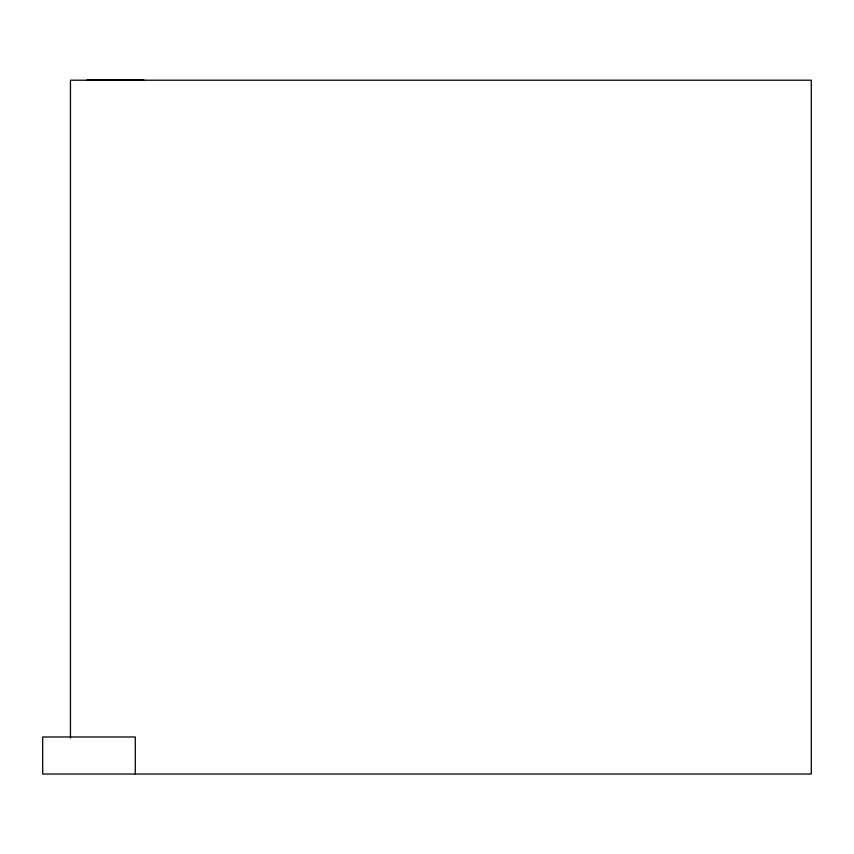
<?xml version="1.0" encoding="UTF-8"?>
<svg xmlns="http://www.w3.org/2000/svg" width="854" height="854" viewBox="0 0 854 854"><rect width="100%" height="100%" fill="white"/><g stroke="black" fill="none" stroke-linecap="round" stroke-linejoin="round"><path stroke-width="1.28" d="M87.119 79.977L143.814 79.977M135.295 774.023L135.295 736.981L42.7 736.981L42.7 774.023L811.3 774.023L811.3 80.212L70.455 80.212L70.455 737.995"/></g></svg>
